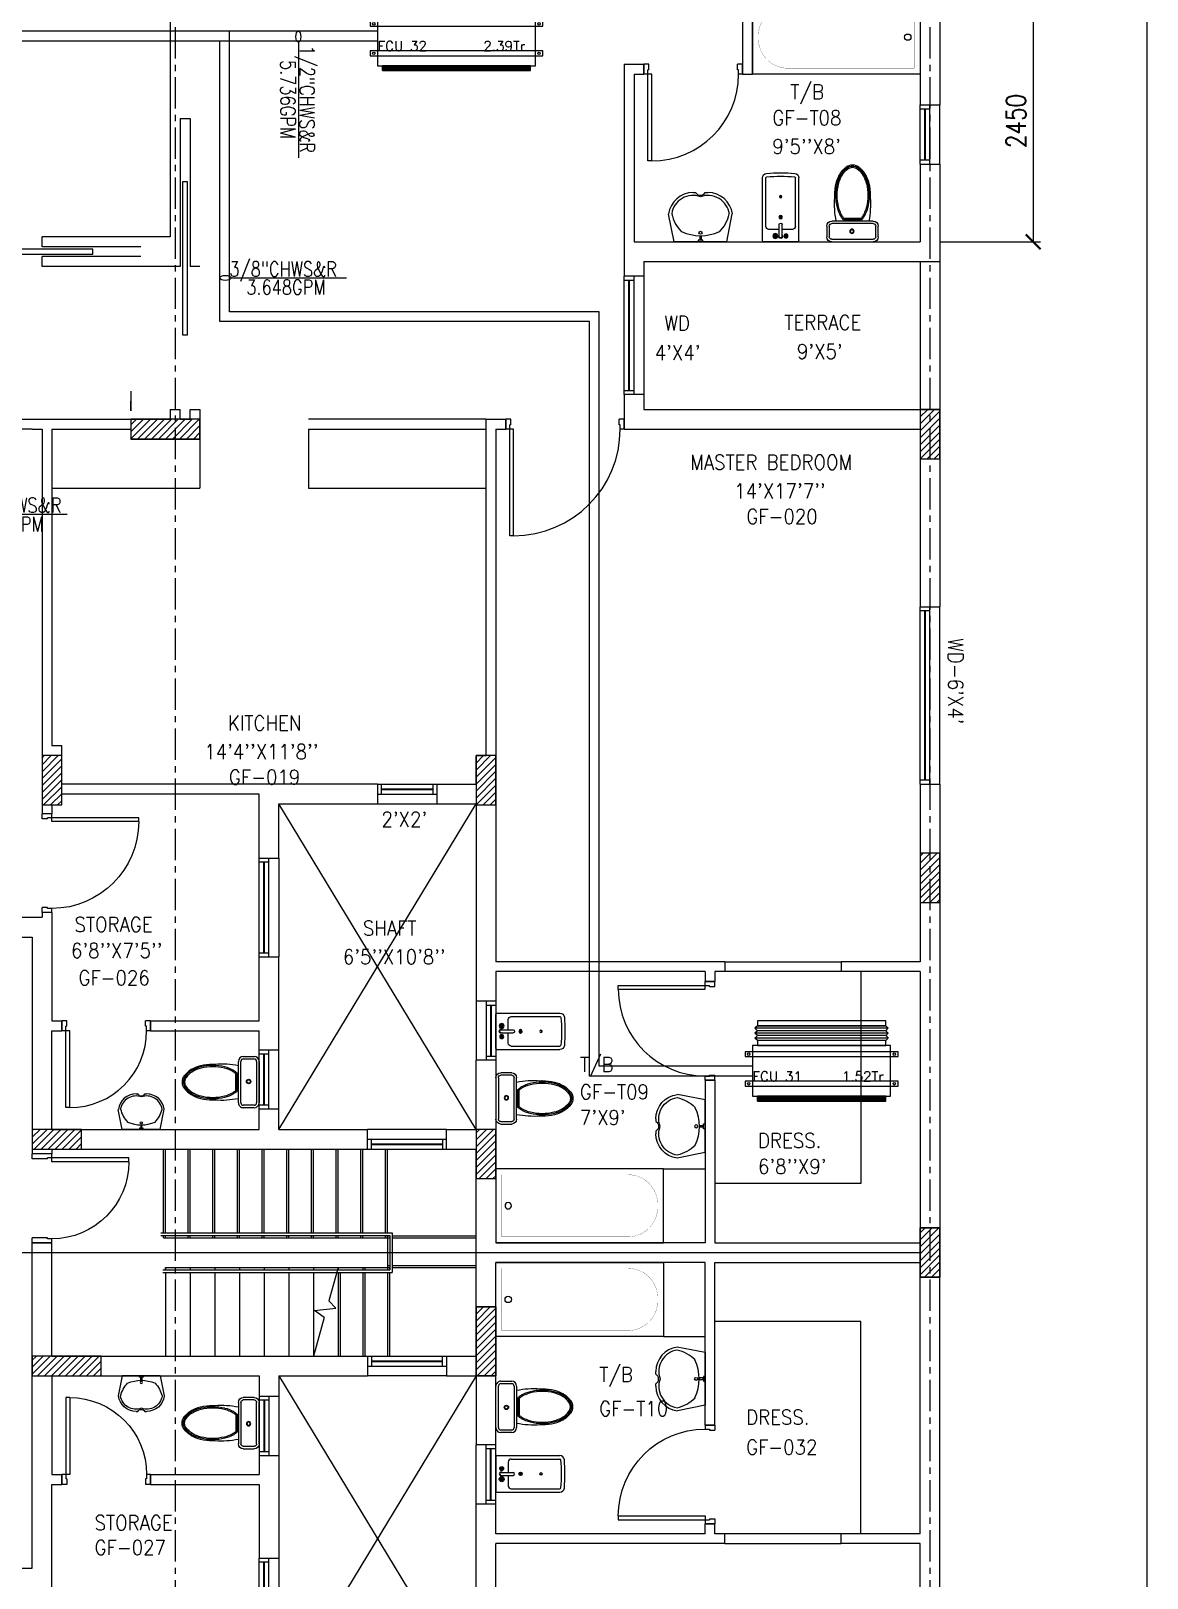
# Model space of a CAD drawing. Header units: millimetres. Extents: x -1288794 to 2153086, y -2701644 to -1428868.
# Drawn here: x 1522629 to 1533942, y -1494869 to -1479181 of the extents above; entities that cross this region are included whole.
import ezdxf

# ---------------------------------------------------------------- set-up
doc = ezdxf.new("R2010")
doc.units = ezdxf.units.MM
doc.header["$LTSCALE"] = 100
doc.header["$PDMODE"] = 34
doc.linetypes.add('CENTER', pattern=[50.8, 31.75, -6.35, 6.35, -6.35])
doc.linetypes.add('DASHED2', pattern=[9.525, 6.35, -3.175])
for name, color, linetype in [('A-ANNO-TEXT', 8, 'Continuous'), ('A-AREA', 8, 'CENTER'), ('A-DOOR', 4, 'Continuous'), ('A-FLOR-OVHD', 4, 'DASHED2'), ('A-FLOR-PFIX', 8, 'Continuous'), ('A-FLOR-SPCL', 8, 'Continuous'), ('A-FLOR-STRS', 8, 'Continuous'), ('A-GLAZ', 5, 'Continuous'), ('A-GRID', 253, 'CENTER'), ('A-WALL-FULL', 8, 'Continuous'), ('AC-CHILLED WATER TEXT', 41, 'Continuous'), ('AC-CHR', 60, 'Continuous'), ('AC-CHS', 30, 'Continuous'), ('AC-HLTEXT', 100, 'Continuous'), ('AC-SAD TEXT', 3, 'Continuous'), ('FCU-AC', 160, 'Continuous'), ('S-COL- HACT.', 9, 'Continuous'), ('S-COL.', 8, 'Continuous')]:
    doc.layers.add(name, color=color, linetype=linetype)
doc.styles.add('ROMAND', font='romand')
doc.styles.add('ROMANS', font='romans.shx', dxfattribs={"width": 0.8})
doc.styles.add('SIMPLEX', font='simplex.shx', dxfattribs={"width": 0.8})
doc.dimstyles.new('100 of DIM2', dxfattribs={"dimscale": 0, "dimtxt": 200, "dimasz": 150, "dimexe": 75, "dimexo": 200, "dimgap": 75, "dimtad": 1, "dimdec": 0, "dimrnd": 5, "dimzin": 0, "dimdsep": 46, "dimtxsty": 'ROMANS', "dimblk": 'ARCHTICK', "dimcen": 100, "dimclrd": 94, "dimclre": 94, "dimclrt": 2, "dimadec": 0, "dimazin": 0, "dimtfac": 1, "dimtdec": 0, "dimtofl": 0, "dimtmove": 2, "dimatfit": 3, "dimldrblk": 'OPEN90', "dimfxl": 75, "dimtolj": 1, "dimtzin": 0, "dimarcsym": 0})
pattern_1 = [(45, (2628196.87, -1109556.65), (-35.355339, 35.355339), [])]

# ---------------------------------------------------------------- blocks, each defined once
blk = doc.blocks.new('W-180')
for p, q in [((1800, 100), (0, 100)), ((1800, 0), (0, 0)), ((40, 0), (40, 100)), ((1760, 100), (1760, 0))]:
    blk.add_line(p, q)
at = {"linetype": 'Continuous'}
for p, q in [((1760, 53), (40, 53)), ((1760, 47), (40, 47))]:
    blk.add_line(p, q, dxfattribs=at)
blk = doc.blocks.new('D-100-R1')
for p, q in [((-80, 980), (-80, 100)), ((-80, 980), (-40, 980)), ((-40, 980), (-40, 55)), ((-1000, 100), (-1000, 0)), ((-1000, 100), (-960, 100)), ((-960, 100), (-960, 55)), ((-960, 55), (-950, 55)), ((-950, 55), (-950, 0)), ((-80, 100), (0, 100)), ((-50, 55), (-50, 0)), ((-50, 55), (-40, 55)), ((-50, 0), (0, 0)), ((0, 100), (0, 0)), ((-1000, 0), (-950, 0))]:
    blk.add_line(p, q)
at = {"linetype": 'Continuous'}
blk.add_arc((-80, 100), 880, 90, 180, dxfattribs=at)
blk = doc.blocks.new('LAV-4')
for p, q in [((-266, 0), (-322, -283)), ((-266, 0), (268, 0)), ((268, 0), (324, -280)), ((-48, -500), (-75, -500)), ((75, -500), (50, -500))]:
    blk.add_line(p, q)
for points in [[(-25, 0), (-25, -18), (25, -18), (25, 0)], [(-9, -20), (-9, -57), (8, -57), (8, -20)]]:
    blk.add_lwpolyline(points, close=True)
blk.add_circle((0, -91), 15.4)
for centre, radius, start, end in [((74, -366), 375, 135.3333, 167.1432), ((0, -539), 477, 66.1261, 113.874), ((-74, -366), 375, 12.5199, 44.6667), ((-75, -250), 250, 187.6784, 270), ((-75, -250), 220, 188.5814, 289.9523), ((75, -250), 220, 250.0878, 350.8515), ((75, -250), 250, 270, 353.0121), ((1, -527), 55.9, 28.7827, 151.2173), ((50, -499), 0, 238.1883, 0)]:
    blk.add_arc(centre, radius, start, end)
blk = doc.blocks.new('BT-2')
blk.add_lwpolyline([(0, 750), (1700, 750), (1700, 0), (0, 0)], close=True)
at = {"const_width": 2}
blk.add_lwpolyline([(60, 690), (1340, 690, -0.414214), (1640, 390), (1640, 360, -0.414214), (1340, 60), (60, 60)], format="xyb", close=True, dxfattribs=at)
blk.add_circle((125, 375), 31.9)
blk = doc.blocks.new('W-80')
for p, q in [((800, 100), (0, 100)), ((800, 0), (0, 0)), ((40, 0), (40, 100)), ((760, 100), (760, 0))]:
    blk.add_line(p, q)
at = {"linetype": 'Continuous'}
for p, q in [((760, 53), (40, 53)), ((760, 47), (40, 47))]:
    blk.add_line(p, q, dxfattribs=at)
blk = doc.blocks.new('BIDET-1')
for p, q in [((175, 0), (-175, 0)), ((-185, -10), (-185, -649)), ((-150, -155), (-150, -649)), ((-15, -125), (-120, -125)), ((-39, -59), (-69, -59)), ((-54, -44), (-54, -74)), ((-15, -54), (-15, -174)), ((15, -54), (15, -174)), ((120, -125), (15, -125)), ((39, -59), (69, -59)), ((54, -44), (54, -74)), ((150, -155), (150, -649)), ((185, -10), (185, -649)), ((12, -250), (-12, -250)), ((-9, -259), (9, -241)), ((-9, -241), (9, -259)), ((0, -238), (0, -262))]:
    blk.add_line(p, q)
for centre, radius in [((-54, -59), 25), ((-54, -59), 20), ((-54, -59), 15.2), ((-54, -59), 10.2), ((54, -59), 20), ((54, -59), 15.2), ((54, -59), 10.2), ((0, -250), 17.5), ((0, -250), 12.5), ((0, -457), 12.5), ((0, -457), 10)]:
    blk.add_circle(centre, radius)
for centre, radius, start, end in [((-175, -10), 10, 90, 180), ((175, -10), 10, 0, 90), ((-120, -155), 30, 90, 180), ((0, -54), 20, 318.5904, 221.4096), ((0, -54), 15, 0, 180), ((120, -155), 30, 0, 90), ((0, -174), 15, 180, 0), ((-140, -649), 45, 180, 265.2062), ((-140, -649), 10, 180, 265.2062), ((0, 1020), 1720, 265.2062, 274.7938), ((0, 1020), 1685, 265.2062, 274.7938), ((140, -649), 10, 274.7938, 0), ((140, -649), 45, 274.7938, 0)]:
    blk.add_arc(centre, radius, start, end)
blk = doc.blocks.new('WC-1')
for p, q in [((-210, 0), (210, 0)), ((-260, -160), (-260, -50)), ((-235, -160), (-235, -50)), ((-210, -25), (210, -25)), ((235, -50), (235, -160)), ((260, -50), (260, -160)), ((210, -185), (-210, -185)), ((210, -210), (-210, -210)), ((91, -223), (-91, -223)), ((86, -235), (-86, -235))]:
    blk.add_line(p, q)
for radius in [22.1, 17.1]:
    blk.add_circle((-6, -107), radius)
for centre, radius, start, end in [((-210, -50), 50, 90, 180), ((-210, -50), 25, 90, 180), ((210, -50), 50, 360, 90), ((210, -50), 25, 360, 90), ((-210, -160), 50, 180, 270), ((-210, -160), 25, 180, 270), ((722, -383), 904, 168.9529, 184.0632), ((178, -428), 341, 149.8586, 166.4766), ((178, -428), 328, 149.8586, 166.4766), ((69, -365), 214, 138.4152, 149.8586), ((69, -365), 201, 139.9943, 149.8586), ((-69, -365), 201, 30.1414, 40.0057), ((-69, -365), 214, 30.1414, 41.5848), ((-178, -428), 328, 13.5234, 30.1414), ((-178, -428), 341, 13.5234, 30.1414), ((210, -160), 25, 270, 360), ((210, -160), 50, 270, 360), ((352, -470), 532, 177.5541, 180), ((352, -470), 532, 180, 193.5234), ((352, -470), 520, 166.4766, 180), ((352, -470), 520, 180, 193.5234), ((352, -470), 507, 166.4766, 180), ((352, -470), 507, 180, 193.5234), ((-352, -470), 507, 360, 13.5234), ((-352, -470), 507, 346.4766, 360), ((-352, -470), 520, 360, 13.5234), ((-352, -470), 520, 346.4766, 360), ((-352, -470), 532, 346.4766, 360), ((-352, -470), 532, 360, 2.4459), ((178, -512), 353, 193.5234, 210.1414), ((178, -512), 341, 193.5234, 210.1414), ((178, -512), 328, 193.5234, 210.1414), ((-178, -512), 328, 329.8586, 346.4766), ((-178, -512), 341, 329.8586, 346.4766), ((-178, -512), 353, 329.8586, 346.4766), ((69, -575), 226, 210.1414, 234.4972), ((69, -575), 214, 210.1414, 234.4972), ((69, -575), 201, 210.1414, 234.4972), ((0, -672), 108, 234.4972, 270), ((0, -672), 95.9, 234.4972, 270), ((0, -672), 83.4, 234.4972, 270), ((0, -672), 83.4, 270, 305.5028), ((0, -672), 95.9, 270, 305.5028), ((0, -672), 108, 270, 305.5028), ((-69, -575), 201, 305.5028, 329.8586), ((-69, -575), 214, 305.5028, 329.8586), ((-69, -575), 226, 305.5028, 329.8586)]:
    blk.add_arc(centre, radius, start, end)
at = {"linetype": 'Continuous', "ltscale": 50}
blk.add_arc((-722, -383), 904, 355.9368, 11.0471, dxfattribs=at)
blk = doc.blocks.new('W-60')
for p, q in [((600, 100), (0, 100)), ((600, 0), (0, 0)), ((40, 0), (40, 100)), ((560, 100), (560, 0))]:
    blk.add_line(p, q)
at = {"linetype": 'Continuous'}
for p, q in [((560, 53), (40, 53)), ((560, 47), (40, 47))]:
    blk.add_line(p, q, dxfattribs=at)
blk = doc.blocks.new('D-90-R1')
for p, q in [((-80, 880), (-40, 880)), ((-80, 880), (-80, 100)), ((-40, 880), (-40, 55)), ((-900, 100), (-860, 100)), ((-900, 100), (-900, 0)), ((-860, 100), (-860, 55)), ((-860, 55), (-850, 55)), ((-850, 55), (-850, 0)), ((-80, 100), (0, 100)), ((-50, 55), (-40, 55)), ((-50, 55), (-50, 0)), ((-50, 0), (0, 0)), ((0, 100), (0, 0)), ((-900, 0), (-850, 0))]:
    blk.add_line(p, q)
at = {"linetype": 'Continuous'}
blk.add_arc((-80, 100), 780, 90, 180, dxfattribs=at)
blk = doc.blocks.new('W-100')
for p, q in [((1000, 100), (0, 100)), ((1000, 0), (0, 0)), ((40, 0), (40, 100)), ((960, 100), (960, 0))]:
    blk.add_line(p, q)
at = {"linetype": 'Continuous'}
for p, q in [((960, 53), (40, 53)), ((960, 47), (40, 47))]:
    blk.add_line(p, q, dxfattribs=at)
blk = doc.blocks.new('D-90-R')
for p, q in [((-80, 980), (-40, 980)), ((-80, 980), (-80, 200)), ((-40, 980), (-40, 155)), ((-900, 200), (-860, 200)), ((-900, 200), (-900, 0)), ((-860, 200), (-860, 155)), ((-80, 200), (0, 200)), ((0, 200), (0, 0)), ((-860, 155), (-850, 155)), ((-850, 155), (-850, 0)), ((-50, 155), (-40, 155)), ((-50, 155), (-50, 0)), ((-50, 0), (0, 0)), ((-900, 0), (-850, 0))]:
    blk.add_line(p, q)
at = {"linetype": 'Continuous'}
blk.add_arc((-80, 200), 780, 90, 180, dxfattribs=at)
blk = doc.blocks.new('W-120')
for p, q in [((1200, 100), (0, 100)), ((1200, 0), (0, 0)), ((40, 0), (40, 100)), ((1160, 100), (1160, 0))]:
    blk.add_line(p, q)
at = {"linetype": 'Continuous'}
for p, q in [((1160, 53), (40, 53)), ((1160, 47), (40, 47))]:
    blk.add_line(p, q, dxfattribs=at)
blk = doc.blocks.new('D-120-R1')
for p, q in [((-80, 1180), (-40, 1180)), ((-80, 1180), (-80, 100)), ((-40, 1180), (-40, 55)), ((-1200, 100), (-1160, 100)), ((-1200, 100), (-1200, 0)), ((-1160, 100), (-1160, 55)), ((-1160, 55), (-1150, 55)), ((-1150, 55), (-1150, 0)), ((-80, 100), (0, 100)), ((-50, 55), (-40, 55)), ((-50, 55), (-50, 0)), ((-50, 0), (0, 0)), ((0, 100), (0, 0)), ((-1200, 0), (-1150, 0))]:
    blk.add_line(p, q)
at = {"linetype": 'Continuous'}
blk.add_arc((-80, 100), 1080, 90, 180, dxfattribs=at)
blk = doc.blocks.new('_ArchTick')
at = {"color": 0, "linetype": 'ByBlock', "const_width": 0.15}
blk.add_lwpolyline([(-0.5, -0.5), (0.5, 0.5)], dxfattribs=at)
blk = doc.blocks.new('*D606')
at = {"layer": 'AC-HLTEXT', "color": 94, "lineweight": -2, "transparency": 16777216}
for p, q in [((1531842, -1478869), (1532863, -1478869)), ((1532788, -1478869), (1532788, -1481319)), ((1531842, -1481319), (1532863, -1481319))]:
    blk.add_line(p, q, dxfattribs=at)
at = {"layer": 'Defpoints', "color": 0, "transparency": 16777216}
for p in [(1531642, -1478869), (1531642, -1481319), (1532788, -1481319)]:
    blk.add_point(p, dxfattribs=at)
at = {"layer": 'AC-HLTEXT', "color": 94, "lineweight": -2, "transparency": 16777216, "xscale": 150, "yscale": 150, "zscale": 150}
for p, rotation in [((1532788, -1478869), 90), ((1532788, -1481319), 270)]:
    blk.add_blockref('_ArchTick', p, dxfattribs=dict(at, rotation=rotation))
at = {"layer": 'AC-HLTEXT', "color": 2, "transparency": 16777216, "insert": (1532613, -1480094), "char_height": 200, "attachment_point": 5, "rotation": 90, "style": 'ROMANS'}
blk.add_mtext('\\A1;2450', dxfattribs=at)
blk = doc.blocks.new('fcu 2.5 tr')
h = blk.add_hatch()
h.set_pattern_fill('NET', color=3)
h.paths.add_polyline_path([(83172, -1587743), (81672, -1587743), (81672, -1587793), (83172, -1587793)])
at = {"layer": 'FCU-AC', "color": 1}
for p, q in [((83172, -1586980), (81672, -1586980)), ((81672, -1586980), (81672, -1587030)), ((83172, -1587030), (83172, -1586980)), ((81672, -1587030), (83172, -1587030)), ((83172, -1587180), (81672, -1587180)), ((81672, -1587180), (81672, -1587230)), ((81672, -1587230), (83172, -1587230)), ((83172, -1587230), (83172, -1587180))]:
    blk.add_line(p, q, dxfattribs=at)
at = {"layer": 'FCU-AC'}
for p, q in [((81672, -1587030), (81647, -1587055)), ((83197, -1587055), (81647, -1587055)), ((81672, -1587080), (81647, -1587055)), ((81672, -1587080), (81647, -1587105)), ((83197, -1587105), (81647, -1587105)), ((81672, -1587130), (81647, -1587105)), ((81672, -1587130), (81647, -1587155)), ((83197, -1587155), (81647, -1587155)), ((81672, -1587180), (81647, -1587155)), ((83172, -1587030), (81672, -1587030)), ((83172, -1587080), (81672, -1587080)), ((83172, -1587080), (81672, -1587080)), ((83172, -1587130), (81672, -1587130)), ((83172, -1587130), (81672, -1587130)), ((83197, -1587055), (83172, -1587030)), ((83197, -1587055), (83172, -1587080)), ((83197, -1587105), (83172, -1587080)), ((83197, -1587105), (83172, -1587130)), ((83197, -1587155), (83172, -1587130)), ((83197, -1587155), (83172, -1587180))]:
    blk.add_line(p, q, dxfattribs=at)
at = {"layer": 'FCU-AC', "color": 6}
for points in [[(81547, -1587343), (83297, -1587343), (83297, -1587293), (81547, -1587293)], [(81547, -1587643), (83297, -1587643), (83297, -1587593), (81547, -1587593)]]:
    blk.add_lwpolyline(points, close=True, dxfattribs=at)
at = {"layer": 'FCU-AC'}
blk.add_lwpolyline([(81622, -1587743), (83222, -1587743), (83222, -1587230), (81622, -1587230)], close=True, dxfattribs=at)
at = {"layer": 'FCU-AC', "color": 3}
blk.add_lwpolyline([(81672, -1587793), (83172, -1587793), (83172, -1587743), (81672, -1587743)], close=True, dxfattribs=at)
at = {"layer": 'FCU-AC', "color": 6}
for centre in [(81584, -1587318), (83259, -1587318), (81584, -1587618), (83259, -1587618)]:
    blk.add_circle(centre, 12.5, dxfattribs=at)
blk = doc.blocks.new('fcu 2 tr')
h = blk.add_hatch()
h.set_pattern_fill('NET', color=3)
h.paths.add_polyline_path([(80954, -1588493), (79654, -1588493), (79654, -1588543), (80954, -1588543)])
at = {"layer": 'FCU-AC'}
for p, q in [((79654, -1587780), (79629, -1587805)), ((80954, -1587780), (79654, -1587780)), ((80954, -1587780), (80979, -1587805)), ((80979, -1587805), (79629, -1587805)), ((79654, -1587830), (79629, -1587805)), ((79654, -1587830), (79629, -1587855)), ((80979, -1587855), (79629, -1587855)), ((79654, -1587880), (79629, -1587855)), ((79654, -1587880), (79629, -1587905)), ((80979, -1587905), (79629, -1587905)), ((79654, -1587930), (79629, -1587905)), ((80954, -1587830), (79654, -1587830)), ((80954, -1587830), (79654, -1587830)), ((80954, -1587880), (79654, -1587880)), ((80954, -1587880), (79654, -1587880)), ((80954, -1587830), (80979, -1587805)), ((80954, -1587830), (80979, -1587855)), ((80954, -1587880), (80979, -1587855)), ((80954, -1587880), (80979, -1587905)), ((80954, -1587930), (80979, -1587905))]:
    blk.add_line(p, q, dxfattribs=at)
at = {"layer": 'FCU-AC', "color": 1}
for p, q in [((80954, -1587730), (79654, -1587730)), ((79654, -1587730), (79654, -1587780)), ((79654, -1587780), (80954, -1587780)), ((80954, -1587780), (80954, -1587730)), ((80954, -1587930), (79654, -1587930)), ((79654, -1587930), (79654, -1587980)), ((80954, -1587980), (80954, -1587930)), ((79654, -1587980), (80954, -1587980))]:
    blk.add_line(p, q, dxfattribs=at)
at = {"layer": 'FCU-AC', "color": 6}
for points in [[(79529, -1588093), (81079, -1588093), (81079, -1588043), (79529, -1588043)], [(79529, -1588393), (81079, -1588393), (81079, -1588343), (79529, -1588343)]]:
    blk.add_lwpolyline(points, close=True, dxfattribs=at)
at = {"layer": 'FCU-AC'}
blk.add_lwpolyline([(79604, -1588493), (81004, -1588493), (81004, -1587980), (79604, -1587980)], close=True, dxfattribs=at)
at = {"layer": 'FCU-AC', "color": 3}
blk.add_lwpolyline([(79654, -1588543), (80954, -1588543), (80954, -1588493), (79654, -1588493)], close=True, dxfattribs=at)
at = {"layer": 'FCU-AC', "color": 6}
for centre in [(79566, -1588068), (81041, -1588068), (79566, -1588368), (81041, -1588368)]:
    blk.add_circle(centre, 12.5, dxfattribs=at)

msp = doc.modelspace()

# ---------------------------------------------------------------- hatches: boundary and pattern name
at = {"layer": 'S-COL- HACT.', "linetype": 'Continuous', "ltscale": 3}
h = msp.add_hatch(dxfattribs=at)
h.set_pattern_fill('ANSI31', color=256, scale=400, style=0)
h.set_pattern_definition(pattern_1)
h.paths.add_polyline_path([(1523641.7, -1483318.6), (1524341.7, -1483318.6), (1524341.7, -1483118.6), (1523641.7, -1483118.6)])
h = msp.add_hatch(dxfattribs=at)
h.set_pattern_fill('ANSI31', color=256, scale=400, style=0)
h.set_pattern_definition(pattern_1)
h.paths.add_polyline_path([(1531641.7, -1483018.6), (1531641.7, -1483518.6), (1531841.7, -1483518.6), (1531841.7, -1483018.6)])
h = msp.add_hatch(dxfattribs=at)
h.set_pattern_fill('ANSI31', color=256, scale=400, style=0)
h.set_pattern_definition(pattern_1)
h.paths.add_polyline_path([(1522741.7, -1486529.4), (1522741.7, -1487029.4), (1522941.7, -1487029.4), (1522941.7, -1486529.4)])
h = msp.add_hatch(dxfattribs=at)
h.set_pattern_fill('ANSI31', color=256, scale=400, style=0)
h.set_pattern_definition(pattern_1)
h.paths.add_polyline_path([(1527141.7, -1486529.4), (1527141.7, -1487029.4), (1527341.7, -1487029.4), (1527341.7, -1486529.4)])
h = msp.add_hatch(dxfattribs=at)
h.set_pattern_fill('ANSI31', color=256, scale=400, style=0)
h.set_pattern_definition(pattern_1)
h.paths.add_polyline_path([(1531641.7, -1487518.6), (1531641.7, -1488018.6), (1531841.7, -1488018.6), (1531841.7, -1487518.6)])
h = msp.add_hatch(dxfattribs=at)
h.set_pattern_fill('ANSI31', color=256, scale=400, style=0)
h.set_pattern_definition(pattern_1)
h.paths.add_polyline_path([(1522641.7, -1490518.6), (1523141.7, -1490518.6), (1523141.7, -1490318.6), (1522641.7, -1490318.6)])
h = msp.add_hatch(dxfattribs=at)
h.set_pattern_fill('ANSI31', color=256, scale=400, style=0)
h.set_pattern_definition(pattern_1)
h.paths.add_polyline_path([(1527141.7, -1490818.6), (1527341.7, -1490818.6), (1527341.7, -1490318.6), (1527141.7, -1490318.6)])
h = msp.add_hatch(dxfattribs=at)
h.set_pattern_fill('ANSI31', color=256, scale=400, style=0)
h.set_pattern_definition(pattern_1)
h.paths.add_polyline_path([(1531641.7, -1491818.6), (1531641.7, -1491318.6), (1531841.7, -1491318.6), (1531841.7, -1491818.6)])
h = msp.add_hatch(dxfattribs=at)
h.set_pattern_fill('ANSI31', color=256, scale=400, style=0)
h.set_pattern_definition(pattern_1)
h.paths.add_polyline_path([(1527141.7, -1492818.6), (1527341.7, -1492818.6), (1527341.7, -1492118.6), (1527141.7, -1492118.6)])
h = msp.add_hatch(dxfattribs=at)
h.set_pattern_fill('ANSI31', color=256, scale=400, style=0)
h.set_pattern_definition(pattern_1)
h.paths.add_polyline_path([(1522641.7, -1492818.6), (1523341.7, -1492818.6), (1523341.7, -1492618.6), (1522641.7, -1492618.6)])

# ---------------------------------------------------------------- linework, layer by layer
at = {"layer": 'A-AREA', "ltscale": 15}
msp.add_line((1533941.7, -1512568.6), (1533941.7, -1469568.6), dxfattribs=at)
at = {"layer": 'A-DOOR', "ltscale": 3}
for points in [[(1524216.7, -1480711.1), (1524166.7, -1480711.1), (1524166.7, -1482261.1), (1524216.7, -1482261.1), (1524216.7, -1480711.1)], [(1523257.7, -1481443.6), (1523257.7, -1481393.6), (1522207.7, -1481393.6), (1522207.7, -1481443.6), (1523257.7, -1481443.6)]]:
    msp.add_lwpolyline(points, dxfattribs=at)
at = {"layer": 'A-FLOR-OVHD', "linetype": 'Continuous', "ltscale": 3}
for p, q in [((1520841.7, -1483118.6), (1522641.7, -1483118.6)), ((1522641.7, -1483218.6), (1520841.7, -1483218.6)), ((1529662.5, -1488618.6), (1530841.7, -1488618.6)), ((1530841.7, -1488718.6), (1529662.5, -1488718.6)), ((1530841.7, -1494418.6), (1529662.5, -1494418.6)), ((1529662.5, -1494518.6), (1530841.7, -1494518.6))]:
    msp.add_line(p, q, dxfattribs=at)
at = {"layer": 'A-FLOR-OVHD', "linetype": 'Continuous'}
for p, q in [((1523991.7, -1491368.6), (1523991.7, -1490518.6)), ((1524241.7, -1491368.6), (1524241.7, -1490518.6)), ((1524491.7, -1491368.6), (1524491.7, -1490518.6)), ((1524741.7, -1491368.6), (1524741.7, -1490518.6)), ((1524991.7, -1491368.6), (1524991.7, -1490518.6)), ((1525241.7, -1491368.6), (1525241.7, -1490518.6)), ((1525491.7, -1491368.6), (1525491.7, -1490518.6)), ((1525741.7, -1491368.6), (1525741.7, -1490518.6)), ((1525991.7, -1491368.6), (1525991.7, -1490518.6)), ((1526241.7, -1491368.6), (1526241.7, -1490518.6)), ((1526291.7, -1491418.6), (1527141.7, -1491418.6)), ((1523991.7, -1491718.6), (1523991.7, -1491743.6)), ((1523991.7, -1491768.6), (1523991.7, -1492618.6)), ((1524241.7, -1491718.6), (1524241.7, -1491743.6)), ((1524241.7, -1491768.6), (1524241.7, -1492618.6)), ((1524491.7, -1491718.6), (1524491.7, -1491743.6)), ((1524491.7, -1491768.6), (1524491.7, -1492618.6)), ((1524741.7, -1491718.6), (1524741.7, -1491743.6)), ((1524741.7, -1491768.6), (1524741.7, -1492618.6)), ((1524991.7, -1491718.6), (1524991.7, -1491743.6)), ((1524991.7, -1491768.6), (1524991.7, -1492618.6)), ((1525241.7, -1491718.6), (1525241.7, -1491743.6)), ((1525241.7, -1491768.6), (1525241.7, -1492618.6)), ((1525491.7, -1491718.6), (1525491.7, -1491743.6)), ((1525491.7, -1491768.6), (1525491.7, -1492618.6)), ((1525741.7, -1491768.6), (1525741.7, -1492618.6)), ((1525991.7, -1491768.6), (1525991.7, -1492618.6)), ((1526241.7, -1491768.6), (1526241.7, -1492618.6)), ((1526291.7, -1491718.6), (1527141.7, -1491718.6))]:
    msp.add_line(p, q, dxfattribs=at)
at = {"layer": 'A-FLOR-PFIX', "ltscale": 3}
for p, q in [((1529041.7, -1490718.6), (1529462.5, -1490718.6)), ((1529041.7, -1492418.6), (1529462.5, -1492418.6))]:
    msp.add_line(p, q, dxfattribs=at)
at = {"layer": 'A-FLOR-SPCL', "ltscale": 3}
for p, q in [((1531641.7, -1481518.6), (1531641.7, -1483018.6)), ((1531841.7, -1481518.6), (1531841.7, -1483018.6)), ((1524341.7, -1483218.6), (1524341.7, -1483818.6)), ((1525441.7, -1483218.6), (1527241.7, -1483218.6)), ((1525441.7, -1483218.6), (1525441.7, -1483818.6)), ((1522841.7, -1483818.6), (1524341.7, -1483818.6)), ((1525441.7, -1483818.6), (1527241.7, -1483818.6)), ((1525141.7, -1490318.6), (1527141.7, -1487018.6)), ((1527141.7, -1490318.6), (1525141.7, -1487018.6)), ((1531041.7, -1488718.6), (1531041.7, -1490868.6)), ((1531041.7, -1490868.6), (1529562.5, -1490868.6)), ((1531041.7, -1492268.6), (1529562.5, -1492268.6)), ((1531041.7, -1494418.6), (1531041.7, -1492268.6)), ((1527141.7, -1492818.6), (1525141.7, -1496118.6)), ((1525141.7, -1492818.6), (1527141.7, -1496118.6))]:
    msp.add_line(p, q, dxfattribs=at)
at = {"layer": 'A-FLOR-STRS', "ltscale": 3}
for p, q in [((1523971.7, -1491368.6), (1523971.7, -1490518.6)), ((1524221.7, -1491368.6), (1524221.7, -1490518.6)), ((1524471.7, -1491368.6), (1524471.7, -1490518.6)), ((1524721.7, -1491368.6), (1524721.7, -1490518.6)), ((1524971.7, -1491368.6), (1524971.7, -1490518.6)), ((1525221.7, -1491368.6), (1525221.7, -1490518.6)), ((1525471.7, -1491368.6), (1525471.7, -1490518.6)), ((1525721.7, -1491368.6), (1525721.7, -1490518.6)), ((1525971.7, -1491368.6), (1525971.7, -1490518.6)), ((1526221.7, -1491368.6), (1526221.7, -1490518.6)), ((1523946.7, -1491368.6), (1526291.7, -1491368.6)), ((1523946.7, -1491393.6), (1526266.7, -1491393.6)), ((1523971.7, -1491418.6), (1523971.7, -1491393.6)), ((1523971.7, -1491418.6), (1526241.7, -1491418.6)), ((1523991.7, -1491418.6), (1523991.7, -1491393.6)), ((1524221.7, -1491418.6), (1524221.7, -1491393.6)), ((1524241.7, -1491418.6), (1524241.7, -1491393.6)), ((1524471.7, -1491418.6), (1524471.7, -1491393.6)), ((1524491.7, -1491418.6), (1524491.7, -1491393.6)), ((1524721.7, -1491418.6), (1524721.7, -1491393.6)), ((1524741.7, -1491418.6), (1524741.7, -1491393.6)), ((1524971.7, -1491418.6), (1524971.7, -1491393.6)), ((1524991.7, -1491418.6), (1524991.7, -1491393.6)), ((1525221.7, -1491418.6), (1525221.7, -1491393.6)), ((1525241.7, -1491418.6), (1525241.7, -1491393.6)), ((1525471.7, -1491418.6), (1525471.7, -1491393.6)), ((1525491.7, -1491418.6), (1525491.7, -1491393.6)), ((1525721.7, -1491418.6), (1525721.7, -1491393.6)), ((1525741.7, -1491418.6), (1525741.7, -1491393.6)), ((1525971.7, -1491418.6), (1525971.7, -1491393.6)), ((1525991.7, -1491418.6), (1525991.7, -1491393.6)), ((1526221.7, -1491418.6), (1526221.7, -1491393.6)), ((1526241.7, -1491418.6), (1526241.7, -1491393.6)), ((1526241.7, -1491398.6), (1526266.7, -1491398.6)), ((1526241.7, -1491418.6), (1526241.7, -1491718.6)), ((1526241.7, -1491418.6), (1526266.7, -1491418.6)), ((1526266.7, -1491393.6), (1526266.7, -1491743.6)), ((1526291.7, -1491368.6), (1526291.7, -1491768.6)), ((1526291.7, -1491398.6), (1527141.7, -1491398.6)), ((1523966.7, -1491743.6), (1526266.7, -1491743.6)), ((1523966.7, -1491768.6), (1526291.7, -1491768.6)), ((1523991.7, -1491718.6), (1526241.7, -1491718.6)), ((1523991.7, -1491743.6), (1523991.7, -1491718.6)), ((1525741.7, -1491718.6), (1525648, -1492055.9)), ((1525741.7, -1491718.6), (1525741.7, -1491743.6)), ((1525761.7, -1491768.6), (1525761.7, -1492618.6)), ((1525991.7, -1491718.6), (1525991.7, -1491743.6)), ((1526011.7, -1491718.6), (1526011.7, -1491743.6)), ((1526011.7, -1491768.6), (1526011.7, -1492618.6)), ((1526241.7, -1491698.6), (1526266.7, -1491698.6)), ((1526241.7, -1491718.6), (1526241.7, -1491743.6)), ((1526241.7, -1491718.6), (1526266.7, -1491718.6)), ((1526241.7, -1491718.6), (1526241.7, -1491743.6)), ((1526261.7, -1491718.6), (1526261.7, -1491743.6)), ((1526261.7, -1491718.6), (1526261.7, -1491743.6)), ((1526261.7, -1491768.6), (1526261.7, -1492618.6)), ((1526261.7, -1491768.6), (1526261.7, -1492618.6)), ((1526291.7, -1491698.6), (1527141.7, -1491698.6)), ((1525719.8, -1492133.4), (1525648, -1492055.9)), ((1525600.7, -1492226.1), (1525491.7, -1492618.6)), ((1525503.8, -1492154.1), (1525719.8, -1492133.4)), ((1525600.7, -1492226.1), (1525503.8, -1492154.1))]:
    msp.add_line(p, q, dxfattribs=at)
at = {"layer": 'A-GLAZ', "ltscale": 3}
for p, q in [((1531841.7, -1480531.3), (1531841.7, -1479931.3)), ((1528841.7, -1481668.6), (1528841.7, -1482868.6)), ((1531841.7, -1486818.6), (1531841.7, -1485018.6)), ((1526141.7, -1487018.6), (1526741.7, -1487018.6)), ((1525141.7, -1487568.6), (1525141.7, -1488568.6)), ((1527141.7, -1489018.6), (1527141.7, -1489618.6)), ((1525141.7, -1490111.8), (1525141.7, -1489511.8)), ((1526841.7, -1490318.6), (1526041.7, -1490318.6)), ((1526841.7, -1492818.6), (1526041.7, -1492818.6)), ((1525141.7, -1493025.5), (1525141.7, -1493625.5)), ((1527141.7, -1494118.6), (1527141.7, -1493518.6)), ((1525141.7, -1494668.6), (1525141.7, -1495468.6))]:
    msp.add_line(p, q, dxfattribs=at)
at = {"layer": 'A-GRID', "ltscale": 0.1}
for p, q in [((1524091.7, -1466442.6), (1524091.7, -1514577)), ((1531741.7, -1466442.6), (1531741.7, -1514577))]:
    msp.add_line(p, q, dxfattribs=at)
at = {"layer": 'A-WALL-FULL', "ltscale": 3}
for p, q in [((1524041.7, -1474668.6), (1524041.7, -1481268.6)), ((1531841.7, -1476368.6), (1531841.7, -1479931.3)), ((1529841.7, -1478268.6), (1529841.7, -1479618.6)), ((1529941.7, -1478868.6), (1529941.7, -1479618.6)), ((1531641.7, -1478868.6), (1531641.7, -1479931.3)), ((1528641.7, -1479518.6), (1528841.7, -1479518.6)), ((1528641.7, -1479518.6), (1528641.7, -1481668.6)), ((1528841.7, -1479518.6), (1528841.7, -1479618.6)), ((1528741.7, -1479618.6), (1528841.7, -1479618.6)), ((1528741.7, -1479618.6), (1528741.7, -1481318.6)), ((1529841.7, -1479618.6), (1529941.7, -1479618.6)), ((1531641.7, -1479931.3), (1531841.7, -1479931.3)), ((1524141.7, -1480068.6), (1524141.7, -1481568.6)), ((1524141.7, -1480068.6), (1524241.7, -1480068.6)), ((1524241.7, -1480068.6), (1524241.7, -1481568.6)), ((1531641.7, -1480531.3), (1531641.7, -1481318.6)), ((1531641.7, -1480531.3), (1531841.7, -1480531.3)), ((1531841.7, -1480531.3), (1531841.7, -1481518.6)), ((1524041.7, -1481268.6), (1522741.7, -1481268.6)), ((1522741.7, -1481368.6), (1522741.7, -1481268.6)), ((1523741.7, -1481368.6), (1522741.7, -1481368.6)), ((1528741.7, -1481318.6), (1531641.7, -1481318.6)), ((1523741.7, -1481468.6), (1522741.7, -1481468.6)), ((1522741.7, -1481568.6), (1522741.7, -1481468.6)), ((1524041.7, -1481568.6), (1522741.7, -1481568.6)), ((1524141.7, -1481568.6), (1524041.7, -1481568.6)), ((1524341.7, -1481568.6), (1524241.7, -1481568.6)), ((1528841.7, -1481518.6), (1531841.7, -1481518.6)), ((1528841.7, -1481518.6), (1528841.7, -1481668.6)), ((1528841.7, -1481668.6), (1528641.7, -1481668.6)), ((1528641.7, -1482868.6), (1528641.7, -1483218.6)), ((1528841.7, -1482868.6), (1528641.7, -1482868.6)), ((1528841.7, -1482868.6), (1528841.7, -1483018.6)), ((1522641.7, -1483118.6), (1524041.7, -1483118.6)), ((1524041.7, -1483018.6), (1524041.7, -1483118.6)), ((1524041.7, -1483018.6), (1524141.7, -1483018.6)), ((1524141.7, -1483118.6), (1524141.7, -1483018.6)), ((1524141.7, -1483118.6), (1524241.7, -1483118.6)), ((1524241.7, -1483118.6), (1524241.7, -1483018.6)), ((1524241.7, -1483018.6), (1524341.7, -1483018.6)), ((1524341.7, -1483018.6), (1524341.7, -1483218.6)), ((1527240.3, -1483118.6), (1525441.7, -1483118.6)), ((1527241.7, -1483118.6), (1527441.7, -1483118.6)), ((1527241.7, -1486529.4), (1527241.7, -1483118.6)), ((1527441.7, -1483118.6), (1527441.7, -1483218.6)), ((1528841.7, -1483018.6), (1531841.7, -1483018.6)), ((1531841.7, -1483018.6), (1531841.7, -1485018.6)), ((1522641.7, -1483218.6), (1522741.7, -1483218.6)), ((1522741.7, -1483218.6), (1522741.7, -1487118.6)), ((1522841.7, -1483218.6), (1522841.7, -1486429.4)), ((1522841.7, -1483218.6), (1523641.7, -1483218.6)), ((1527341.7, -1483218.6), (1527341.7, -1488618.6)), ((1527341.7, -1483218.6), (1527441.7, -1483218.6)), ((1527441.7, -1483218.6), (1527441.7, -1483218.6)), ((1528641.7, -1483218.6), (1531641.7, -1483218.6)), ((1531641.7, -1483218.6), (1531641.7, -1485018.6)), ((1531641.7, -1485018.6), (1531841.7, -1485018.6)), ((1524941.7, -1486818.6), (1522941.7, -1486818.6)), ((1526141.7, -1486818.6), (1524941.7, -1486818.6)), ((1526141.7, -1486818.6), (1526141.7, -1487018.6)), ((1526741.7, -1486818.6), (1527141.7, -1486818.6)), ((1526741.7, -1486818.6), (1526741.7, -1487018.6)), ((1531641.7, -1486818.6), (1531641.7, -1488618.6)), ((1531641.7, -1486818.6), (1531841.7, -1486818.6)), ((1531841.7, -1486818.6), (1531841.7, -1490277)), ((1522841.7, -1487029.4), (1522841.7, -1487118.6)), ((1522841.7, -1487029.4), (1522941.7, -1487029.4)), ((1524941.7, -1486918.6), (1522941.7, -1486918.6)), ((1522941.7, -1487029.4), (1522941.7, -1486918.6)), ((1524941.7, -1487568.6), (1524941.7, -1486918.6)), ((1525141.7, -1487018.6), (1526141.7, -1487018.6)), ((1525141.7, -1487568.6), (1525141.7, -1487018.6)), ((1526741.7, -1487018.6), (1527141.7, -1487018.6)), ((1527141.7, -1487018.6), (1527141.7, -1489018.6)), ((1522841.7, -1487118.6), (1522741.7, -1487118.6)), ((1524941.7, -1487568.6), (1525141.7, -1487568.6)), ((1522741.7, -1488118.6), (1522741.7, -1488168.6)), ((1522841.7, -1488118.6), (1522741.7, -1488118.6)), ((1522841.7, -1488118.6), (1522841.7, -1489218.6)), ((1522391.7, -1488168.6), (1522741.7, -1488168.6)), ((1522391.7, -1488368.6), (1522641.7, -1488368.6)), ((1522641.7, -1488368.6), (1522641.7, -1490568.6)), ((1524941.7, -1489218.6), (1524941.7, -1488568.6)), ((1524941.7, -1488568.6), (1525141.7, -1488568.6)), ((1525141.7, -1489511.8), (1525141.7, -1488568.6)), ((1529662.5, -1488618.6), (1527341.7, -1488618.6)), ((1529662.5, -1488618.6), (1529662.5, -1488718.6)), ((1530841.7, -1488618.6), (1530841.7, -1488718.6)), ((1531641.7, -1488618.6), (1530841.7, -1488618.6)), ((1529462.5, -1488718.6), (1527341.7, -1488718.6)), ((1527341.7, -1488718.6), (1527341.7, -1489018.6)), ((1529462.5, -1488718.6), (1529462.5, -1488818.6)), ((1529662.5, -1488718.6), (1529562.5, -1488718.6)), ((1529562.5, -1488718.6), (1529562.5, -1488818.6)), ((1531641.7, -1488718.6), (1530841.7, -1488718.6)), ((1531641.7, -1488718.6), (1531641.7, -1490277)), ((1529562.5, -1488818.6), (1529462.5, -1488818.6)), ((1527341.7, -1489018.6), (1527141.7, -1489018.6)), ((1522841.7, -1489218.6), (1522941.7, -1489218.6)), ((1522941.7, -1489218.6), (1522941.7, -1489318.6)), ((1523841.7, -1489218.6), (1524941.7, -1489218.6)), ((1523841.7, -1489218.6), (1523841.7, -1489318.6)), ((1522841.7, -1490318.6), (1522841.7, -1489318.6)), ((1522841.7, -1489318.6), (1522941.7, -1489318.6)), ((1523841.7, -1489318.6), (1524941.7, -1489318.6)), ((1524941.7, -1489511.8), (1524941.7, -1489318.6)), ((1524941.7, -1489511.8), (1525141.7, -1489511.8)), ((1524941.7, -1489511.8), (1525141.7, -1489511.8)), ((1527341.7, -1489618.6), (1527141.7, -1489618.6)), ((1527141.7, -1490318.6), (1527141.7, -1489618.6)), ((1527341.7, -1489618.6), (1527341.7, -1491468.6)), ((1529462.5, -1489818.6), (1529462.5, -1491468.6)), ((1529562.5, -1489818.6), (1529462.5, -1489818.6)), ((1529562.5, -1489818.6), (1529562.5, -1491468.6)), ((1524941.7, -1490318.6), (1524941.7, -1490111.8)), ((1524941.7, -1490111.8), (1525141.7, -1490111.8)), ((1525141.7, -1490318.6), (1525141.7, -1490111.8)), ((1522841.7, -1490318.6), (1524941.7, -1490318.6)), ((1525141.7, -1490318.6), (1526041.7, -1490318.6)), ((1526041.7, -1490518.6), (1526041.7, -1490318.6)), ((1526841.7, -1490518.6), (1526841.7, -1490318.6)), ((1526841.7, -1490318.6), (1527141.7, -1490318.6)), ((1531641.7, -1490277), (1531641.7, -1491468.6)), ((1531841.7, -1490277), (1531841.7, -1491568.6)), ((1522841.7, -1490518.6), (1526041.7, -1490518.6)), ((1522841.7, -1490518.6), (1522841.7, -1490568.6)), ((1526841.7, -1490518.6), (1527141.7, -1490518.6)), ((1527141.7, -1492618.6), (1527141.7, -1490518.6)), ((1522841.7, -1490568.6), (1522641.7, -1490568.6)), ((1531641.7, -1490577), (1531641.7, -1491468.6)), ((1505225.6, -1491568.6), (1531641.7, -1491568.6)), ((1522641.7, -1494768.6), (1522641.7, -1491468.6)), ((1522641.7, -1491468.6), (1522841.7, -1491468.6)), ((1522841.7, -1492618.6), (1522841.7, -1491468.6)), ((1529462.5, -1491468.6), (1527341.7, -1491468.6)), ((1529562.5, -1491468.6), (1531641.7, -1491468.6)), ((1531841.7, -1493460.2), (1531841.7, -1491568.6)), ((1529462.5, -1491668.6), (1527341.7, -1491668.6)), ((1527341.7, -1493518.6), (1527341.7, -1491668.6)), ((1529462.5, -1493318.6), (1529462.5, -1491668.6)), ((1529562.5, -1491668.6), (1531641.7, -1491668.6)), ((1529562.5, -1493318.6), (1529562.5, -1491668.6)), ((1531641.7, -1493460.2), (1531641.7, -1491668.6)), ((1522841.7, -1492618.6), (1526041.7, -1492618.6)), ((1526041.7, -1492618.6), (1526041.7, -1492818.6)), ((1526841.7, -1492618.6), (1527141.7, -1492618.6)), ((1526841.7, -1492618.6), (1526841.7, -1492818.6)), ((1522841.7, -1492818.6), (1524941.7, -1492818.6)), ((1522841.7, -1492818.6), (1522841.7, -1493818.6)), ((1524941.7, -1492818.6), (1524941.7, -1493025.5)), ((1525141.7, -1492818.6), (1526041.7, -1492818.6)), ((1525141.7, -1492818.6), (1525141.7, -1493025.5)), ((1526841.7, -1492818.6), (1527141.7, -1492818.6)), ((1527141.7, -1492818.6), (1527141.7, -1493518.6)), ((1524941.7, -1493025.5), (1525141.7, -1493025.5)), ((1529562.5, -1493318.6), (1529462.5, -1493318.6)), ((1531641.7, -1494418.6), (1531641.7, -1493460.2)), ((1531841.7, -1496318.6), (1531841.7, -1493460.2)), ((1524941.7, -1493625.5), (1525141.7, -1493625.5)), ((1524941.7, -1493625.5), (1524941.7, -1493818.6)), ((1524941.7, -1493625.5), (1525141.7, -1493625.5)), ((1525141.7, -1493625.5), (1525141.7, -1494668.6)), ((1527341.7, -1493518.6), (1527141.7, -1493518.6)), ((1522841.7, -1493818.6), (1522941.7, -1493818.6)), ((1522841.7, -1495018.6), (1522841.7, -1493918.6)), ((1522841.7, -1493918.6), (1522941.7, -1493918.6)), ((1522941.7, -1493918.6), (1522941.7, -1493818.6)), ((1523841.7, -1493818.6), (1524941.7, -1493818.6)), ((1523841.7, -1493918.6), (1523841.7, -1493818.6)), ((1523841.7, -1493918.6), (1524941.7, -1493918.6)), ((1524941.7, -1493918.6), (1524941.7, -1494668.6)), ((1527141.7, -1496118.6), (1527141.7, -1494118.6)), ((1527341.7, -1494118.6), (1527141.7, -1494118.6)), ((1527341.7, -1494418.6), (1527341.7, -1494118.6)), ((1529462.5, -1494418.6), (1527341.7, -1494418.6)), ((1529562.5, -1494318.6), (1529462.5, -1494318.6)), ((1529462.5, -1494418.6), (1529462.5, -1494318.6)), ((1529562.5, -1494418.6), (1529562.5, -1494318.6)), ((1529662.5, -1494418.6), (1529562.5, -1494418.6)), ((1529662.5, -1494518.6), (1529662.5, -1494418.6)), ((1531641.7, -1494418.6), (1530841.7, -1494418.6)), ((1530841.7, -1494518.6), (1530841.7, -1494418.6)), ((1529662.5, -1494518.6), (1527341.7, -1494518.6)), ((1527341.7, -1499918.6), (1527341.7, -1494518.6)), ((1531641.7, -1494518.6), (1530841.7, -1494518.6)), ((1531641.7, -1496318.6), (1531641.7, -1494518.6)), ((1524941.7, -1494668.6), (1525141.7, -1494668.6)), ((1522391.7, -1494768.6), (1522641.7, -1494768.6))]:
    msp.add_line(p, q, dxfattribs=at)
at = {"layer": 'A-WALL-FULL', "linetype": 'Continuous', "ltscale": 3}
for p, q in [((1523641.7, -1483033.7), (1523641.7, -1482933.7)), ((1524341.7, -1483118.6), (1524341.7, -1483318.6)), ((1524341.7, -1483318.6), (1523641.7, -1483318.6)), ((1522941.7, -1486429.4), (1522841.7, -1486429.4)), ((1522941.7, -1486818.6), (1522941.7, -1486429.4)), ((1527141.7, -1486818.6), (1527141.7, -1486529.4)), ((1527141.7, -1486529.4), (1527241.7, -1486529.4))]:
    msp.add_line(p, q, dxfattribs=at)
at = {"layer": 'AC-CHILLED WATER TEXT'}
for p, q in [((1525339.6, -1479295.8), (1525339.6, -1480468.1)), ((1524655.5, -1481685.1), (1525827.8, -1481685.1)), ((1521825.3, -1484079.9), (1522997.5, -1484079.9))]:
    msp.add_line(p, q, dxfattribs=at)
for centre, major_axis in [((1525339.6, -1479239.7), (0, 56.2)), ((1524599.4, -1481685.1), (-56.2, 0))]:
    msp.add_ellipse(centre, major_axis=major_axis, ratio=0.4449937, dxfattribs=at)
at = {"layer": 'AC-CHR'}
for p, q in [((1526141.7, -1479183.5), (1520107.9, -1479183.5)), ((1524643.2, -1482027.2), (1524643.2, -1479183.5)), ((1528389.5, -1482027.2), (1524643.2, -1482027.2)), ((1528389.5, -1489678.4), (1528389.5, -1482027.2)), ((1529942, -1489678.4), (1528389.5, -1489678.4))]:
    msp.add_line(p, q, dxfattribs=at)
at = {"layer": 'AC-CHS'}
for p, q in [((1526141.7, -1479283.5), (1520007.9, -1479283.5)), ((1524543.2, -1482127.2), (1524543.2, -1479283.5)), ((1528289.5, -1482127.2), (1524543.2, -1482127.2)), ((1528289.5, -1489778.4), (1528289.5, -1482127.2)), ((1529942, -1489778.4), (1528289.5, -1489778.4))]:
    msp.add_line(p, q, dxfattribs=at)
at = {"layer": 'S-COL.', "linetype": 'Continuous', "ltscale": 3}
for p, q in [((1523641.7, -1482833.7), (1523641.7, -1483033.7)), ((1524341.7, -1483318.6), (1524341.7, -1483118.6)), ((1523641.7, -1483318.6), (1524341.7, -1483318.6)), ((1523141.7, -1490318.6), (1522641.7, -1490318.6)), ((1522641.7, -1490318.6), (1522641.7, -1490518.6)), ((1523141.7, -1490518.6), (1523141.7, -1490318.6)), ((1527141.7, -1492118.6), (1527141.7, -1492818.6)), ((1527341.7, -1492118.6), (1527141.7, -1492118.6)), ((1527141.7, -1492818.6), (1527141.7, -1492118.6)), ((1527141.7, -1492118.6), (1527341.7, -1492118.6)), ((1527141.7, -1492118.6), (1527141.7, -1492818.6)), ((1527341.7, -1492118.6), (1527141.7, -1492118.6)), ((1527141.7, -1492818.6), (1527141.7, -1492118.6)), ((1527141.7, -1492118.6), (1527341.7, -1492118.6)), ((1527341.7, -1492818.6), (1527341.7, -1492118.6)), ((1527341.7, -1492118.6), (1527341.7, -1492818.6)), ((1527341.7, -1492818.6), (1527341.7, -1492118.6)), ((1527341.7, -1492118.6), (1527341.7, -1492818.6)), ((1523341.7, -1492618.6), (1522641.7, -1492618.6)), ((1522641.7, -1492618.6), (1522641.7, -1492818.6)), ((1523341.7, -1492818.6), (1523341.7, -1492618.6)), ((1522641.7, -1492818.6), (1523341.7, -1492818.6)), ((1527141.7, -1492818.6), (1527341.7, -1492818.6)), ((1527341.7, -1492818.6), (1527141.7, -1492818.6)), ((1527141.7, -1492818.6), (1527341.7, -1492818.6)), ((1527341.7, -1492818.6), (1527141.7, -1492818.6))]:
    msp.add_line(p, q, dxfattribs=at)
for points in [[(1523641.7, -1483318.6), (1524341.7, -1483318.6), (1524341.7, -1483118.6), (1523641.7, -1483118.6)], [(1523641.7, -1483318.6), (1524341.7, -1483318.6), (1524341.7, -1483118.6), (1523641.7, -1483118.6)], [(1531641.7, -1483018.6), (1531641.7, -1483518.6), (1531841.7, -1483518.6), (1531841.7, -1483018.6)], [(1531641.7, -1483018.6), (1531641.7, -1483518.6), (1531841.7, -1483518.6), (1531841.7, -1483018.6)], [(1531641.7, -1483018.6), (1531641.7, -1483518.6), (1531841.7, -1483518.6), (1531841.7, -1483018.6)], [(1522741.7, -1486529.4), (1522741.7, -1487029.4), (1522941.7, -1487029.4), (1522941.7, -1486529.4)], [(1522741.7, -1486529.4), (1522741.7, -1487029.4), (1522941.7, -1487029.4), (1522941.7, -1486529.4)], [(1522741.7, -1486529.4), (1522741.7, -1487029.4), (1522941.7, -1487029.4), (1522941.7, -1486529.4)], [(1527141.7, -1486529.4), (1527141.7, -1487029.4), (1527341.7, -1487029.4), (1527341.7, -1486529.4)], [(1527141.7, -1486529.4), (1527141.7, -1487029.4), (1527341.7, -1487029.4), (1527341.7, -1486529.4)], [(1527141.7, -1486529.4), (1527141.7, -1487029.4), (1527341.7, -1487029.4), (1527341.7, -1486529.4)], [(1531641.7, -1487518.6), (1531641.7, -1488018.6), (1531841.7, -1488018.6), (1531841.7, -1487518.6)], [(1531641.7, -1487518.6), (1531641.7, -1488018.6), (1531841.7, -1488018.6), (1531841.7, -1487518.6)], [(1531641.7, -1487518.6), (1531641.7, -1488018.6), (1531841.7, -1488018.6), (1531841.7, -1487518.6)], [(1522641.7, -1490518.6), (1523141.7, -1490518.6), (1523141.7, -1490318.6), (1522641.7, -1490318.6)], [(1527141.7, -1490818.6), (1527341.7, -1490818.6), (1527341.7, -1490318.6), (1527141.7, -1490318.6)], [(1531641.7, -1491318.6), (1531641.7, -1491818.6), (1531841.7, -1491818.6), (1531841.7, -1491318.6)], [(1531641.7, -1491818.6), (1531641.7, -1491318.6), (1531841.7, -1491318.6), (1531841.7, -1491818.6)], [(1531641.7, -1491318.6), (1531641.7, -1491818.6), (1531841.7, -1491818.6), (1531841.7, -1491318.6)], [(1531641.7, -1491818.6), (1531641.7, -1491318.6), (1531841.7, -1491318.6), (1531841.7, -1491818.6)], [(1531641.7, -1491318.6), (1531641.7, -1491818.6), (1531841.7, -1491818.6), (1531841.7, -1491318.6)], [(1531641.7, -1491818.6), (1531641.7, -1491318.6), (1531841.7, -1491318.6), (1531841.7, -1491818.6)], [(1527141.7, -1492818.6), (1527341.7, -1492818.6), (1527341.7, -1492118.6), (1527141.7, -1492118.6)], [(1522641.7, -1492818.6), (1523341.7, -1492818.6), (1523341.7, -1492618.6), (1522641.7, -1492618.6)]]:
    msp.add_lwpolyline(points, close=True, dxfattribs=at)

# ---------------------------------------------------------------- block references
at = {"layer": 'A-DOOR', "ltscale": 3}
for name, p, rotation in [('D-100-R1', (1528841.7, -1479518.6), 180), ('D-120-R1', (1527441.7, -1483118.6), 180), ('D-100-R1', (1529562.5, -1488818.6), 90), ('D-90-R1', (1522941.7, -1489218.6), 180)]:
    msp.add_blockref(name, p, dxfattribs=dict(at, rotation=rotation))
at = {"layer": 'A-DOOR', "ltscale": 3, "xscale": -1}
for name, p, rotation in [('D-100-R1', (1522741.7, -1487118.6), 270), ('D-90-R', (1522641.7, -1490568.6), 270), ('D-100-R1', (1529562.5, -1494318.6), 90)]:
    msp.add_blockref(name, p, dxfattribs=dict(at, rotation=rotation))
msp.add_blockref('D-90-R1', (1522941.7, -1493918.6), dxfattribs=at)
at = {"layer": 'A-FLOR-PFIX', "ltscale": 3}
for name, p, rotation in [('BT-2', (1531641.7, -1478868.6), 180), ('LAV-4', (1529415.7, -1481318.6), 180), ('WC-1', (1524941.7, -1489839.5), 270), ('LAV-4', (1529462.5, -1492848.8), 270), ('WC-1', (1527341.7, -1493132.4), 90), ('BIDET-1', (1527341.7, -1493812.3), 90)]:
    msp.add_blockref(name, p, dxfattribs=dict(at, rotation=rotation))
at = {"layer": 'A-FLOR-PFIX', "ltscale": 3, "xscale": -1}
for name, p, rotation in [('BIDET-1', (1530228.2, -1481318.6), 180), ('WC-1', (1530956.4, -1481318.6), 180), ('BIDET-1', (1527341.7, -1489325), 90), ('WC-1', (1527341.7, -1490004.9), 90), ('LAV-4', (1529462.5, -1490288.5), 270), ('BT-2', (1527341.7, -1490718.6), 180), ('WC-1', (1524941.7, -1493297.8), 270)]:
    msp.add_blockref(name, p, dxfattribs=dict(at, rotation=rotation))
at = {"layer": 'A-FLOR-PFIX', "ltscale": 3, "xscale": 0.7199999999720604, "yscale": 0.7199999999720604, "zscale": 0.7199999999720604, "rotation": 180}
msp.add_blockref('LAV-4', (1523748, -1490318.6), dxfattribs=at)
at = {"layer": 'A-FLOR-PFIX', "ltscale": 3}
msp.add_blockref('BT-2', (1527341.7, -1492418.6), dxfattribs=at)
at = {"layer": 'A-FLOR-PFIX', "ltscale": 3, "xscale": -0.7199999999720604, "yscale": 0.7199999999720604, "zscale": 0.7200000000000001}
msp.add_blockref('LAV-4', (1523748, -1492818.6), dxfattribs=at)
at = {"layer": 'A-GLAZ', "ltscale": 3}
for name, p, rotation in [('W-60', (1531641.7, -1479931.3), 270), ('W-120', (1528641.7, -1481668.6), 270), ('W-180', (1531641.7, -1485018.6), 270), ('W-60', (1526741.7, -1486818.6), 180), ('W-60', (1527341.7, -1489618.6), 90), ('W-60', (1524941.7, -1489511.8), 270), ('W-80', (1526841.7, -1490418.6), 180)]:
    msp.add_blockref(name, p, dxfattribs=dict(at, rotation=rotation))
at = {"layer": 'A-GLAZ', "ltscale": 3, "xscale": -1}
for name, p, rotation in [('W-100', (1525041.7, -1487568.6), 90), ('W-60', (1524941.7, -1493625.5), 270), ('W-60', (1527341.7, -1493518.6), 90), ('W-80', (1525041.7, -1494668.6), 90)]:
    msp.add_blockref(name, p, dxfattribs=dict(at, rotation=rotation))
msp.add_blockref('W-80', (1526841.7, -1492718.6), dxfattribs=at)
at = {"layer": 'FCU-AC', "color": 3}
msp.add_blockref('fcu 2.5 tr', (1444520.1, 108209.6), dxfattribs=at)
at = {"layer": 'FCU-AC'}
msp.add_blockref('fcu 2 tr', (1450338.5, 98511.4), dxfattribs=at)

# ---------------------------------------------------------------- texts
at = {"layer": 'A-ANNO-TEXT', "style": 'ROMANS', "width": 0.9}
for s, p in [('T/B', (1530325.8, -1479872.6)), ('GF-T08', (1530143.7, -1480135.8)), ("9'5''X8'", (1530143.7, -1480426.9)), ('WD', (1529047.7, -1482219.8)), ('TERRACE', (1530265, -1482211.7)), ("9'X5'", (1530392.5, -1482507.2)), ("4'X4'", (1528952.2, -1482518.2)), ('MASTER BEDROOM', (1529310.2, -1483629.6)), ("14'X17'7''", (1529757.3, -1483920.1)), ('GF-020', (1529879.9, -1484179.4)), ('KITCHEN', (1524623.7, -1486273.7)), ("14'4''X11'8''", (1524385.9, -1486564.3)), ('GF-019', (1524635.8, -1486821.4)), ("2'X2'", (1526181.8, -1487249.6)), ('STORAGE', (1523070.1, -1488315.7)), ('SHAFT', (1525993.1, -1488353.5)), ("6'8''X7'5''", (1523035, -1488581.3)), ("6'5''X10'8''", (1525790.6, -1488644)), ('GF-026', (1523110.4, -1488856.4)), ('T/B', (1528192.7, -1489735.3)), ('GF-T09', (1528192.7, -1490014.2)), ("7'X9'", (1528192.7, -1490273)), ('DRESS.', (1529998.3, -1490507.4)), ("6'8''X9'", (1529998.3, -1490770.3)), ('T/B', (1528388.3, -1492878.6)), ('GF-T10', (1528388.3, -1493225.6)), ('DRESS.', (1529877.7, -1493313)), ('GF-032', (1529877.7, -1493616.4)), ('STORAGE', (1523274.1, -1494382.5)), ('GF-027', (1523274.1, -1494634.1))]:
    msp.add_text(s, height=150, dxfattribs=at).set_placement(p)
msp.add_text("WD-6'X4'", height=150, rotation=270, dxfattribs=at).set_placement((1531926.7, -1485339.3))
at = {"layer": 'AC-CHILLED WATER TEXT', "style": 'SIMPLEX', "width": 0.8}
for s, p in [('1/2"CHWS&R', (1525354.7, -1479328.5)), ('5.736GPM', (1525158.9, -1479476.2))]:
    msp.add_text(s, height=150, rotation=270, dxfattribs=at).set_placement(p)
for s, p in [('3/8"CHWS&R', (1524639.9, -1481670.1)), ('3.648GPM', (1524812.4, -1481854.5)), ('1/2"CHWS&R', (1521847.5, -1484064.8)), ('7.56GPM', (1522058.2, -1484257.2))]:
    msp.add_text(s, height=150, dxfattribs=at).set_placement(p)
at = {"layer": 'AC-SAD TEXT', "style": 'ROMAND'}
for s, p in [('FCU 32', (1526141.7, -1479383.5)), ('2.39Tr', (1527214.8, -1479383.5)), ('FCU 31', (1529942, -1489831.6)), ('1.52Tr', (1530849, -1489831.6))]:
    msp.add_text(s, height=100, dxfattribs=at).set_placement(p)

# ---------------------------------------------------------------- dimensions: what is measured, and where the dimension line sits
at = {"layer": 'AC-HLTEXT'}
dim = msp.add_linear_dim(base=(1532788.4, -1481318.6), p1=(1531641.7, -1478868.6), p2=(1531641.7, -1481318.6), angle=90, dimstyle='100 of DIM2', override={"dimscale": 1, "dimfxl": 0.2}, dxfattribs=at)
dim.commit()
dim.dimension.update_dxf_attribs({"geometry": '*D606', "text_midpoint": (1532613.4, -1480093.6)})

doc.saveas('drawing.dxf')
